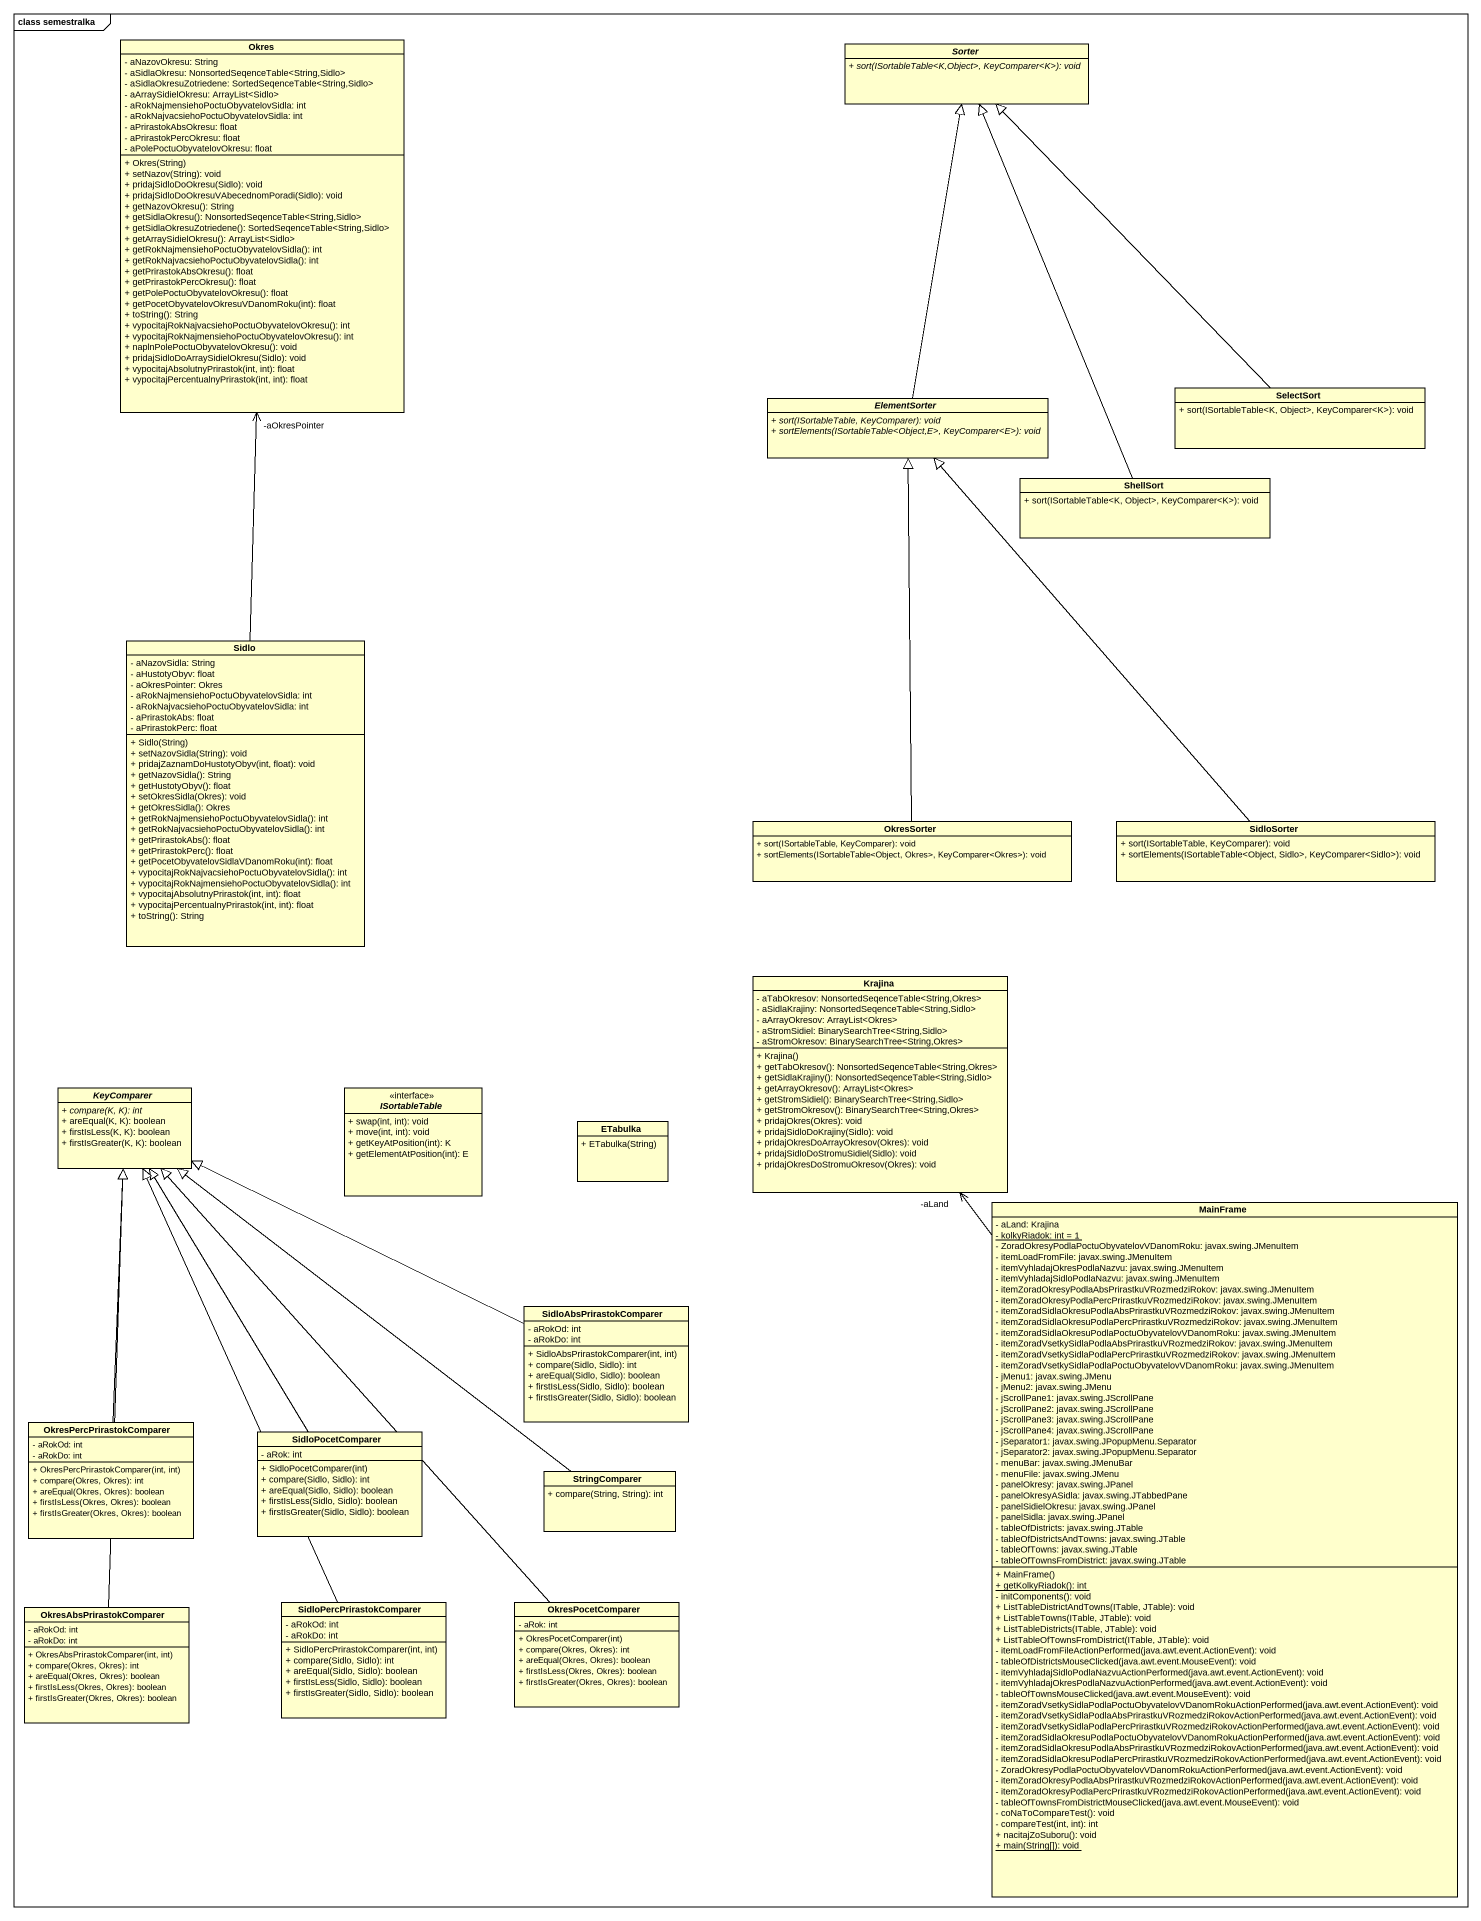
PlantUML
@startuml
mainframe class semestralka
hide circle
hide empty members
skinparam classAttributeIconSize 0
class Okres {
  - aNazovOkresu: String
  - aSidlaOkresu: NonsortedSeqenceTable<String,Sidlo>
  - aSidlaOkresuZotriedene: SortedSeqenceTable<String,Sidlo>
  - aArraySidielOkresu: ArrayList<Sidlo>
  - aRokNajmensiehoPoctuObyvatelovSidla: int
  - aRokNajvacsiehoPoctuObyvatelovSidla: int
  - aPrirastokAbsOkresu: float
  - aPrirastokPercOkresu: float
  - aPolePoctuObyvatelovOkresu: float
  + Okres(String)
  + setNazov(String): void
  + pridajSidloDoOkresu(Sidlo): void
  + pridajSidloDoOkresuVAbecednomPoradi(Sidlo): void
  + getNazovOkresu(): String
  + getSidlaOkresu(): NonsortedSeqenceTable<String,Sidlo>
  + getSidlaOkresuZotriedene(): SortedSeqenceTable<String,Sidlo>
  + getArraySidielOkresu(): ArrayList<Sidlo>
  + getRokNajmensiehoPoctuObyvatelovSidla(): int
  + getRokNajvacsiehoPoctuObyvatelovSidla(): int
  + getPrirastokAbsOkresu(): float
  + getPrirastokPercOkresu(): float
  + getPolePoctuObyvatelovOkresu(): float
  + getPocetObyvatelovOkresuVDanomRoku(int): float
  + toString(): String
  + vypocitajRokNajvacsiehoPoctuObyvatelovOkresu(): int
  + vypocitajRokNajmensiehoPoctuObyvatelovOkresu(): int
  + naplnPolePoctuObyvatelovOkresu(): void
  + pridajSidloDoArraySidielOkresu(Sidlo): void
  + vypocitajAbsolutnyPrirastok(int, int): float
  + vypocitajPercentualnyPrirastok(int, int): float
}
abstract class Sorter {
  {abstract} + sort(ISortableTable<K,Object>, KeyComparer<K>): void
}
abstract class ElementSorter {
  {abstract} + sort(ISortableTable, KeyComparer): void
  {abstract} + sortElements(ISortableTable<Object,E>, KeyComparer<E>): void
}
class SelectSort {
  + sort(ISortableTable<K, Object>, KeyComparer<K>): void
}
class ShellSort {
  + sort(ISortableTable<K, Object>, KeyComparer<K>): void
}
class Sidlo {
  - aNazovSidla: String
  - aHustotyObyv: float
  - aOkresPointer: Okres
  - aRokNajmensiehoPoctuObyvatelovSidla: int
  - aRokNajvacsiehoPoctuObyvatelovSidla: int
  - aPrirastokAbs: float
  - aPrirastokPerc: float
  + Sidlo(String)
  + setNazovSidla(String): void
  + pridajZaznamDoHustotyObyv(int, float): void
  + getNazovSidla(): String
  + getHustotyObyv(): float
  + setOkresSidla(Okres): void
  + getOkresSidla(): Okres
  + getRokNajmensiehoPoctuObyvatelovSidla(): int
  + getRokNajvacsiehoPoctuObyvatelovSidla(): int
  + getPrirastokAbs(): float
  + getPrirastokPerc(): float
  + getPocetObyvatelovSidlaVDanomRoku(int): float
  + vypocitajRokNajvacsiehoPoctuObyvatelovSidla(): int
  + vypocitajRokNajmensiehoPoctuObyvatelovSidla(): int
  + vypocitajAbsolutnyPrirastok(int, int): float
  + vypocitajPercentualnyPrirastok(int, int): float
  + toString(): String
}
class OkresSorter {
  + sort(ISortableTable, KeyComparer): void
  + sortElements(ISortableTable<Object, Okres>, KeyComparer<Okres>): void
}
class SidloSorter {
  + sort(ISortableTable, KeyComparer): void
  + sortElements(ISortableTable<Object, Sidlo>, KeyComparer<Sidlo>): void
}
class Krajina {
  - aTabOkresov: NonsortedSeqenceTable<String,Okres>
  - aSidlaKrajiny: NonsortedSeqenceTable<String,Sidlo>
  - aArrayOkresov: ArrayList<Okres>
  - aStromSidiel: BinarySearchTree<String,Sidlo>
  - aStromOkresov: BinarySearchTree<String,Okres>
  + Krajina()
  + getTabOkresov(): NonsortedSeqenceTable<String,Okres>
  + getSidlaKrajiny(): NonsortedSeqenceTable<String,Sidlo>
  + getArrayOkresov(): ArrayList<Okres>
  + getStromSidiel(): BinarySearchTree<String,Sidlo>
  + getStromOkresov(): BinarySearchTree<String,Okres>
  + pridajOkres(Okres): void
  + pridajSidloDoKrajiny(Sidlo): void
  + pridajOkresDoArrayOkresov(Okres): void
  + pridajSidloDoStromuSidiel(Sidlo): void
  + pridajOkresDoStromuOkresov(Okres): void
}
abstract class KeyComparer {
  {abstract} + compare(K, K): int
  + areEqual(K, K): boolean
  + firstIsLess(K, K): boolean
  + firstIsGreater(K, K): boolean
}
interface ISortableTable <<interface>> {
  + swap(int, int): void
  + move(int, int): void
  + getKeyAtPosition(int): K
  + getElementAtPosition(int): E
}
class ETabulka {
  + ETabulka(String)
}
class "MainFrame" as MainFrame_ {
  - aLand: Krajina
  {static} - kolkyRiadok: int = 1
  - ZoradOkresyPodlaPoctuObyvatelovVDanomRoku: javax.swing.JMenuItem
  - itemLoadFromFile: javax.swing.JMenuItem
  - itemVyhladajOkresPodlaNazvu: javax.swing.JMenuItem
  - itemVyhladajSidloPodlaNazvu: javax.swing.JMenuItem
  - itemZoradOkresyPodlaAbsPrirastkuVRozmedziRokov: javax.swing.JMenuItem
  - itemZoradOkresyPodlaPercPrirastkuVRozmedziRokov: javax.swing.JMenuItem
  - itemZoradSidlaOkresuPodlaAbsPrirastkuVRozmedziRokov: javax.swing.JMenuItem
  - itemZoradSidlaOkresuPodlaPercPrirastkuVRozmedziRokov: javax.swing.JMenuItem
  - itemZoradSidlaOkresuPodlaPoctuObyvatelovVDanomRoku: javax.swing.JMenuItem
  - itemZoradVsetkySidlaPodlaAbsPrirastkuVRozmedziRokov: javax.swing.JMenuItem
  - itemZoradVsetkySidlaPodlaPercPrirastkuVRozmedziRokov: javax.swing.JMenuItem
  - itemZoradVsetkySidlaPodlaPoctuObyvatelovVDanomRoku: javax.swing.JMenuItem
  - jMenu1: javax.swing.JMenu
  - jMenu2: javax.swing.JMenu
  - jScrollPane1: javax.swing.JScrollPane
  - jScrollPane2: javax.swing.JScrollPane
  - jScrollPane3: javax.swing.JScrollPane
  - jScrollPane4: javax.swing.JScrollPane
  - jSeparator1: javax.swing.JPopupMenu.Separator
  - jSeparator2: javax.swing.JPopupMenu.Separator
  - menuBar: javax.swing.JMenuBar
  - menuFile: javax.swing.JMenu
  - panelOkresy: javax.swing.JPanel
  - panelOkresyASidla: javax.swing.JTabbedPane
  - panelSidielOkresu: javax.swing.JPanel
  - panelSidla: javax.swing.JPanel
  - tableOfDistricts: javax.swing.JTable
  - tableOfDistrictsAndTowns: javax.swing.JTable
  - tableOfTowns: javax.swing.JTable
  - tableOfTownsFromDistrict: javax.swing.JTable
  + MainFrame()
  {static} + getKolkyRiadok(): int
  - initComponents(): void
  + ListTableDistrictAndTowns(ITable, JTable): void
  + ListTableTowns(ITable, JTable): void
  + ListTableDistricts(ITable, JTable): void
  + ListTableOfTownsFromDistrict(ITable, JTable): void
  - itemLoadFromFileActionPerformed(java.awt.event.ActionEvent): void
  - tableOfDistrictsMouseClicked(java.awt.event.MouseEvent): void
  - itemVyhladajSidloPodlaNazvuActionPerformed(java.awt.event.ActionEvent): void
  - itemVyhladajOkresPodlaNazvuActionPerformed(java.awt.event.ActionEvent): void
  - tableOfTownsMouseClicked(java.awt.event.MouseEvent): void
  - itemZoradVsetkySidlaPodlaPoctuObyvatelovVDanomRokuActionPerformed(java.awt.event.ActionEvent): void
  - itemZoradVsetkySidlaPodlaAbsPrirastkuVRozmedziRokovActionPerformed(java.awt.event.ActionEvent): void
  - itemZoradVsetkySidlaPodlaPercPrirastkuVRozmedziRokovActionPerformed(java.awt.event.ActionEvent): void
  - itemZoradSidlaOkresuPodlaPoctuObyvatelovVDanomRokuActionPerformed(java.awt.event.ActionEvent): void
  - itemZoradSidlaOkresuPodlaAbsPrirastkuVRozmedziRokovActionPerformed(java.awt.event.ActionEvent): void
  - itemZoradSidlaOkresuPodlaPercPrirastkuVRozmedziRokovActionPerformed(java.awt.event.ActionEvent): void
  - ZoradOkresyPodlaPoctuObyvatelovVDanomRokuActionPerformed(java.awt.event.ActionEvent): void
  - itemZoradOkresyPodlaAbsPrirastkuVRozmedziRokovActionPerformed(java.awt.event.ActionEvent): void
  - itemZoradOkresyPodlaPercPrirastkuVRozmedziRokovActionPerformed(java.awt.event.ActionEvent): void
  - tableOfTownsFromDistrictMouseClicked(java.awt.event.MouseEvent): void
  - coNaToCompareTest(): void
  - compareTest(int, int): int
  + nacitajZoSuboru(): void
  {static} + main(String[]): void
}
class SidloAbsPrirastokComparer {
  - aRokOd: int
  - aRokDo: int
  + SidloAbsPrirastokComparer(int, int)
  + compare(Sidlo, Sidlo): int
  + areEqual(Sidlo, Sidlo): boolean
  + firstIsLess(Sidlo, Sidlo): boolean
  + firstIsGreater(Sidlo, Sidlo): boolean
}
class OkresPercPrirastokComparer {
  - aRokOd: int
  - aRokDo: int
  + OkresPercPrirastokComparer(int, int)
  + compare(Okres, Okres): int
  + areEqual(Okres, Okres): boolean
  + firstIsLess(Okres, Okres): boolean
  + firstIsGreater(Okres, Okres): boolean
}
class SidloPocetComparer {
  - aRok: int
  + SidloPocetComparer(int)
  + compare(Sidlo, Sidlo): int
  + areEqual(Sidlo, Sidlo): boolean
  + firstIsLess(Sidlo, Sidlo): boolean
  + firstIsGreater(Sidlo, Sidlo): boolean
}
class StringComparer {
  + compare(String, String): int
}
class OkresAbsPrirastokComparer {
  - aRokOd: int
  - aRokDo: int
  + OkresAbsPrirastokComparer(int, int)
  + compare(Okres, Okres): int
  + areEqual(Okres, Okres): boolean
  + firstIsLess(Okres, Okres): boolean
  + firstIsGreater(Okres, Okres): boolean
}
class SidloPercPrirastokComparer {
  - aRokOd: int
  - aRokDo: int
  + SidloPercPrirastokComparer(int, int)
  + compare(Sidlo, Sidlo): int
  + areEqual(Sidlo, Sidlo): boolean
  + firstIsLess(Sidlo, Sidlo): boolean
  + firstIsGreater(Sidlo, Sidlo): boolean
}
class OkresPocetComparer {
  - aRok: int
  + OkresPocetComparer(int)
  + compare(Okres, Okres): int
  + areEqual(Okres, Okres): boolean
  + firstIsLess(Okres, Okres): boolean
  + firstIsGreater(Okres, Okres): boolean
}
ElementSorter -up-|> Sorter
SelectSort -up-|> Sorter
ShellSort -up-|> Sorter
Sidlo -up-> "-aOkresPointer" Okres
OkresSorter -up-|> ElementSorter
SidloSorter -up-|> ElementSorter
MainFrame_ -up-> "-aLand" Krajina
SidloAbsPrirastokComparer -left-|> KeyComparer
OkresPercPrirastokComparer -up-|> KeyComparer
SidloPocetComparer -up-|> KeyComparer
StringComparer -up-|> KeyComparer
OkresAbsPrirastokComparer -up-|> KeyComparer
SidloPercPrirastokComparer -up-|> KeyComparer
OkresPocetComparer -up-|> KeyComparer
@enduml
